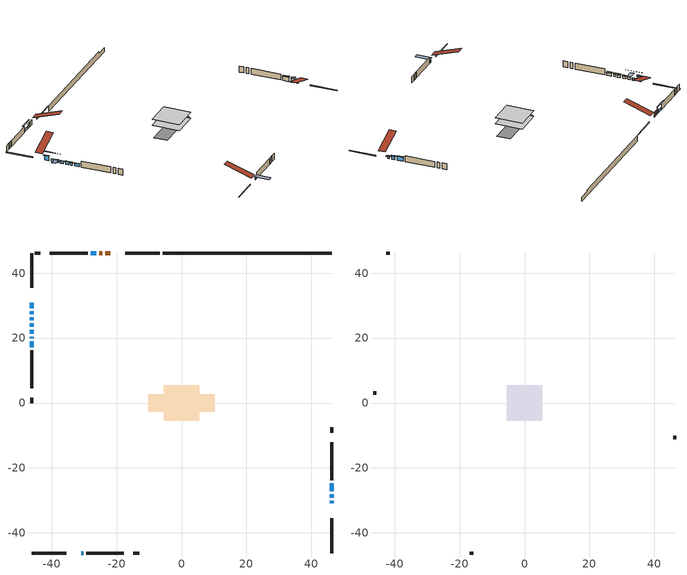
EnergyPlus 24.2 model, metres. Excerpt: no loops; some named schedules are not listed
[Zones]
conditioned space
 floor outside (Floor1 construction): -0.87,-0.87 -0.87,0.87 0.87,0.87 0.87,-0.87 z0.62
 floor adiabatic (AdiabaticFloorConstruction): -5.44,-5.44 -5.44,5.44 5.44,5.44 5.44,-5.44 z0.62
 floor foundation (Slab1 construction): -10.28,-2.71 -10.28,2.71 10.28,2.71 10.28,-2.71 z-1.67
 wall outside (RimJoist1 construction): -6.69,46.21 -17.34,46.21 / -46.21,-46.21 -35.56,-46.21 / -46.21,46.21 -46.21,35.56 / 46.21,-46.21 46.21,-35.56 z0.62:0.92
 wall outside (AdiabaticWallConstruction 1): -21.99,46.21 -23.44,46.21 / -24.36,46.21 -25.28,46.21 z0.62:2.65
 wall outside (AdiabaticWallConstruction): 46.21,-30.91 46.21,-30.17 / -46.21,28.28 -46.21,27.36 / -46.21,26.43 -46.21,25.52 / -30.91,-46.21 -30.35,-46.21 / -46.21,24.59 -46.21,23.42 z0.62:1.54; -46.21,30.91 -46.21,29.2 z0.62:2.53; 46.21,-29.24 46.21,-28.07 z0.62:2.14; 46.21,-27.14 46.21,-24.73 z0.62:2.32; -26.2,46.21 -27.98,46.21 / -46.21,22.49 -46.21,21.35 / -46.21,20.42 -46.21,19.88 / -46.21,18.96 -46.21,17.18 z0.62:1.71
 wall outside (Wall1 construction): -28.91,46.21 -40.59,46.21 / -29.42,-46.21 -17.74,-46.21 / -46.21,16.25 -46.21,4.57 / 46.21,-23.8 46.21,-12.12 z0.62:3.06
 wall outside (Wall3 construction): -43.52,46.21 -45.28,46.21 / -14.8,-46.21 -13.05,-46.21 / -46.21,1.64 -46.21,-0.12 / 46.21,-9.19 46.21,-7.43 z0.62:3.06
 wall foundation (FoundationWall1 construction): -5.76,46.21,-1.67 -5.76,46.21,0.62 41.01,46.21,0.62 41.01,46.21,-0.06 46.21,46.21,-0.06 46.21,46.21,-1.67
 window (WindowConstruction 8): 46.21,-30.9 46.21,-30.17 z0.62:1.53
 window (WindowConstruction 7): -46.21,30.9 -46.21,29.2 z0.62:2.52
 window (WindowConstruction 10): -46.21,28.27 -46.21,27.36 z0.62:1.53
 window (WindowConstruction 11): -46.21,26.43 -46.21,25.52 z0.62:1.53
 window (WindowConstruction 9): -30.9,-46.21 -30.35,-46.21 z0.62:1.53
 window (WindowConstruction): 46.21,-29.24 46.21,-28.07 z0.62:2.14
 window (WindowConstruction 1): 46.21,-27.14 46.21,-24.73 z0.62:2.32
 window (WindowConstruction 2): -26.2,46.21 -27.98,46.21 z0.62:1.71
 window (WindowConstruction 3): -46.21,24.59 -46.21,23.42 z0.62:1.53
 window (WindowConstruction 4): -46.21,22.49 -46.21,21.35 z0.62:1.71
 window (WindowConstruction 5): -46.21,20.42 -46.21,19.89 z0.62:1.71
 window (WindowConstruction 6): -46.21,18.96 -46.21,17.18 z0.62:1.71
 door (Door): -21.99,46.21 -23.44,46.21 z0.62:2.65
 door (Door 1): -24.37,46.21 -25.28,46.21 z0.62:2.65
 ceiling adiabatic (AdiabaticFloorConstruction): 5.44,-5.44 5.44,5.44 -5.44,5.44 -5.44,-5.44 z0.62
attic - vented
 floor to conditioned space (Floor2 construction Reversed): -5.44,-5.44 -5.44,5.44 5.44,5.44 5.44,-5.44 z3.06
 wall outside (Wall2 construction): -41.52,46.21 -42.59,46.21 / -16.81,-46.21 -15.73,-46.21 / -46.21,3.64 -46.21,2.57 / 46.21,-11.19 46.21,-10.11 z0.62:3.06
 roof outside (Roof1 construction): -21.06,46.21,3.06 -21.06,35.61,6.59 -18.27,35.61,6.59 -18.27,46.21,3.06; -31.83,-46.21,3.06 -31.83,-35.61,6.59 -34.63,-35.61,6.59 -34.63,-46.21,3.06; -46.21,31.83,3.06 -35.61,31.83,6.59 -35.61,34.63,6.59 -46.21,34.63,3.06; 46.21,-31.83,3.06 35.61,-31.83,6.59 35.61,-34.63,6.59 46.21,-34.63,3.06
shading: 46.21,-29.87 46.21,-31.2 47.28,-31.2 47.28,-29.87 z1.83; -46.21,28.98 -46.21,31.13 -46.82,31.13 -46.82,28.98 z2.75; -46.21,24.62 -46.21,31.01 -46.51,31.01 -46.51,24.62 z4.27; -46.21,25.22 -46.21,26.73 -49.26,26.73 -49.26,25.22 z1.83; -29.74,-46.21 -31.51,-46.21 -31.51,-52 -29.74,-52 z2.14; 46.21,-27.92 46.21,-29.39 47.28,-29.39 47.28,-27.92 z2.29; 46.21,-24.58 46.21,-27.29 46.82,-27.29 46.82,-24.58 z2.47; -29.96,46.21 -24.22,46.21 -24.22,46.51 -29.96,46.51 z3.69; -46.21,23.27 -46.21,24.74 -46.82,24.74 -46.82,23.27 z1.68; -46.21,21.2 -46.21,22.64 -46.82,22.64 -46.82,21.2 z1.86; -46.21,19.74 -46.21,20.57 -46.82,20.57 -46.82,19.74 z1.86; -46.21,17.03 -46.21,19.11 -46.82,19.11 -46.82,17.03 z1.86
[Building]
Building 1: Terrain=Suburbs
[Site:Location]
Sydney AP_NS: Latitude {deg}=46.16; Longitude {deg}=-60.05; Time Zone {hr}=-4; Elevation {m}=62; Keep Site Location Information=Yes
[Site:GroundTemperature:Shallow]
2.62187, 0.93492, 0.799824, 1.60037, 4.8141, 8.01286, 10.786, 12.5427, 12.692, 11.2632, 8.56075, 5.46011
[Site:WaterMainsTemperature]
Calculation Method=Schedule; Temperature Schedule=mains temperature schedule
[Material] Roughness=Rough; Thermal Absorptance=0.9
Name | Thickness {m} | Conductivity {W/m-K} | Density {kg/m3} | Specific Heat {J/kg-K} | Solar Absorptance | Visible Absorptance
asphalt or fiberglass shingles | 0.00635 | 0.162714 | 1121.4 | 1465.45 | 0.4 | 0.4
ceiling loosefill ins | 0.169333 | 0.0480833 | 16.02 | 1046.75 | 0.7 | 0.7
ceiling stud and cavity | 0.1397 | 0.12187 | 65.682 | 1177.47 | 0.7 | 0.7
concrete 4.0 in. | 0.1016 | 1.803125 | 2242.8 | 837.4 | 0.7 | 0.7
concrete 8.0 in. | 0.2032 | 1.803125 | 2242.8 | 837.4 | 0.7 | 0.7
door material | 0.04445 | 0.053851 | 512.64 | 1214.23 | 0.7 | 0.7
exterior vertical ins | 0.0567752 | 0.029427 | 32.04 | 1214.23 | 0.7 | 0.7
floor covering | 0.0127 | 0.0433444 | 54.468 | 1339.84 | 0.6 | 0.6
floor rigid ins; rim joist rigid ins; wall rigid ins | 0.051816 | 0.029427 | 32.04 | 1214.23 | 0.7 | 0.7
floor rigid ins 1; wall rigid ins 1 | 0.512978 | 0.029427 | 32.04 | 1214.23 | 0.7 | 0.7
floor stud and cavity | 0.1397 | 0.0850169 | 92.3553 | 1139.71 | 0.7 | 0.7
floor stud and cavity 1 | 0.1397 | 1.75129 | 37.0049 | 1207.88 | 0.7 | 0.7
furniture material conditioned space 1 | 0.1524 | 0.115458 | 640.8 | 1214.23 | 0.6 | 0.6
gypsum board | 0.0127 | 0.160291 | 801 | 837.4 | 0.6 | 0.6
gypsum board 1 | 0.0127 | 0.160291 | 801 | 837.4 | 0.7 | 0.7
osb sheathing 0.5 in. | 0.0127 | 0.115458 | 512.64 | 1214.23 | 0.7 | 0.7
osb sheathing 0.75 in. | 0.01905 | 0.115458 | 512.64 | 1214.23 | 0.7 | 0.7
osb sheathing 2.0 in. | 0.0508 | 0.115458 | 512.64 | 1214.23 | 0.7 | 0.7
rim joist stud and cavity | 0.0508 | 0.0383858 | 125.044 | 1163.47 | 0.6 | 0.6
wall stud and cavity | 0.1397 | 0.186243 | 139.0536 | 1170.24 | 0.7 | 0.7
wall stud and cavity 1 | 0.0889 | 6.9971 | 50.32683 | 1063.81 | 0.6 | 0.6
wall stud and cavity 2 | 0.1397 | 0.0768484 | 139.0536 | 1170.24 | 0.7 | 0.7
wall stud and cavity 3 | 0.0889 | 0.380278 | 52.3479 | 1209.89 | 0.7 | 0.7
wall stud and cavity 4 | 0.0889 | 0.391764 | 83.0341 | 1211.67 | 0.7 | 0.7
wood siding | 0.0254 | 0.102417 | 544.68 | 1172.36 | 0.4 | 0.4
wood siding 1 | 0.00254 | 0.102417 | 544.68 | 1172.36 | 0.4 | 0.4
wood siding 2; wood siding 3; wood siding 4 | 0.0254 | 0.102417 | 544.68 | 1172.36 | 0.7 | 0.7
[WindowMaterial:SimpleGlazingSystem]
Name | U-Factor {W/m2-K} | Solar Heat Gain Coefficient
WindowMaterial | 2.78676 | 0.58
WindowMaterial 1 | 2.79528 | 0.64
WindowMaterial 2 | 2.787898 | 0.59
WindowMaterial 3 | 2.779381 | 0.54
WindowMaterial 4 | 2.78165 | 0.55
WindowMaterial 5 | 2.76291 | 0.46
WindowMaterial 6 | 2.91338 | 0.6
WindowMaterial 7 | 2.963916 | 0.62
WindowMaterial 8 | 2.986628 | 0.6
WindowMaterial 9 | 2.77711 | 0.55
[Construction]
AdiabaticFloorConstruction: floor stud and cavity 1, floor rigid ins 1, osb sheathing 0.75 in., floor covering
AdiabaticWallConstruction: wood siding 3, wall rigid ins 1, wall stud and cavity 3, gypsum board
AdiabaticWallConstruction 1: wood siding 4, wall rigid ins 1, wall stud and cavity 3, gypsum board
Door; Door 1: door material
Floor1 construction: floor stud and cavity, floor rigid ins, osb sheathing 0.75 in., floor covering
Floor2 construction Reversed: gypsum board, ceiling stud and cavity, ceiling loosefill ins
FoundationWall1 construction: concrete 8.0 in., gypsum board 1
furniture construction conditioned space 1: furniture material conditioned space 1
PartitionWallConstruction: gypsum board, wall stud and cavity 4, gypsum board
RimJoist1 construction: wood siding 2, rim joist rigid ins, osb sheathing 2.0 in., rim joist stud and cavity
Roof1 construction: asphalt or fiberglass shingles
Slab1 construction: concrete 4.0 in.
Wall1 construction: wood siding, wall rigid ins, osb sheathing 0.5 in., wall stud and cavity, gypsum board
Wall2 construction: wood siding 1, wall stud and cavity 1
Wall3 construction: wood siding, osb sheathing 0.5 in., wall stud and cavity 2, gypsum board
WindowConstruction: WindowMaterial
WindowConstruction 1: WindowMaterial 1
WindowConstruction 10; WindowConstruction 11: WindowMaterial 9
WindowConstruction 2; WindowConstruction 6: WindowMaterial 2
WindowConstruction 3: WindowMaterial 3
WindowConstruction 4: WindowMaterial 4
WindowConstruction 5: WindowMaterial 5
WindowConstruction 7: WindowMaterial 6
WindowConstruction 8: WindowMaterial 7
WindowConstruction 9: WindowMaterial 8
[Zone] Multiplier=1; Part of Total Floor Area=Yes
Name | Volume {m3}
attic - vented | 67.9871
conditioned space | 572
[Space]
Name | Zone | Volume {m3}
attic - vented 1 | attic - vented | 67.9871
conditioned space 1 | conditioned space | 572
[ZoneInfiltration:EffectiveLeakageArea]
infil attic - vented 1: Zone or Space=attic - vented 1; Schedule=Always On Discrete; Effective Air Leakage Area {cm2}=4182.35; Stack Coefficient=0.000415328; Wind Coefficient=1.37694e-05
[ZoneMixing]
whole house fan mix: Zone or Space=attic - vented; Schedule=Always On Continuous; Design Flow Rate Calculation Method=Flow/Zone; Design Flow Rate {m3/s}=0; Source Zone or Space=conditioned space
[SurfaceProperty:ExposedFoundationPerimeter]
Slab1: Exposed Perimeter Calculation Method=TotalExposedPerimeter; Total Exposed Perimeter {m}=51.968
[InternalMass] Zone or ZoneList=conditioned space; Space or SpaceList=conditioned space 1
Name | Construction | Surface Area {m2}
furniture mass conditioned space 1 | furniture construction conditioned space 1 | 93.2
partition wall mass | PartitionWallConstruction | 233
[Lights]
interior lighting: Zone or ZoneList or Space or SpaceList=conditioned space 1; Schedule=interior lighting schedule; Design Level Calculation Method=LightingLevel; Lighting Level {W}=343.2; Return Air Fraction=0; Fraction Radiant=0.6; Fraction Visible=0.2; Fraction Replaceable=1
[People]
occupants: Zone or ZoneList or Space or SpaceList=conditioned space 1; Number of People Schedule=occupants schedule; Number of People Calculation Method=People; Number of People=3; Fraction Radiant=0.314171; Sensible Heat Fraction=0.56303; Activity Level Schedule=occupants activity schedule; Carbon Dioxide Generation Rate {m3/s-W}=0; Enable ASHRAE 55 Comfort Warnings=No; Mean Radiant Temperature Calculation Type=EnclosureAveraged
[ElectricEquipment] Zone or ZoneList or Space or SpaceList=conditioned space 1; Design Level Calculation Method=EquipmentLevel
Name | Schedule | Design Level {W} | Fraction Latent | Fraction Radiant | Fraction Lost
clothes dryer | clothes dryer schedule | 140.772 | 0.015 | 0.081 | 0.85
clothes washer | clothes washer schedule | 32.1985 | 0.03 | 0.162 | 0.7
cooking range | cooking range schedule | 215.147 | 0.08 | 0.432 | 0.2
dishwasher | dishwasher schedule | 66.8632 | 0.3 | 0.18 | 0.4
fridge | fridge schedule | 72.9452 | 0 | 0.6 | 0
mech vent bath fan 0 | mech vent bath fan 0 schedule | 50.2 | 0 | 0 | 1
mech vent bath fan 1 | mech vent bath fan 1 schedule | 50.2 | 0 | 0 | 1
mech vent bath fan 2 | mech vent bath fan 2 schedule | 50.2 | 0 | 0 | 1
mech vent house fan | mech vent house fan schedule | 0.95 | 0 | 0 | 1
mech vent house fan cfis | mech vent house fan cfis schedule | 0 | 0 | 0 | 0
mech vent range fan 0 | mech vent range fan 0 schedule | 57 | 0 | 0 | 1
misc plug loads | misc plug loads schedule | 494.7 | 0.045 | 0.513 | 0.1
whole house fan | Always On Discrete | 0 | 0 | 0 | 1
[OtherEquipment] Zone or ZoneList or Space or SpaceList=conditioned space 1; Design Level Calculation Method=EquipmentLevel
Name | Fuel Type | Schedule | Design Level {W} | Fraction Latent | Fraction Radiant | Fraction Lost
clothes dryer 1 | Electricity | clothes dryer schedule | 0 | 0.015 | 0.081 | 0.85
cooking range 1 | Electricity | cooking range schedule | 0 | 0.08 | 0.432 | 0.2
general water use latent | None | general water use schedule | 62.594 | 1 | 0 | 0
general water use sensible | None | general water use schedule | -61.6891 | 0 | 0.6 | 0
mech vent house fan latent load | None | Always On Discrete | 0 | 1 | 0 | 0
mech vent house fan sensible load | None | Always On Discrete | 0 | 0 | 0 | 0
water heater energy adjustment1 | Electricity | Always On Discrete | 0.01 | 0 | 0 | 1
[ZoneInfiltration:DesignFlowRate] Zone or ZoneList or Space or SpaceList=conditioned space 1; Schedule=Always On Discrete; Design Flow Rate Calculation Method=Flow/Zone; Design Flow Rate {m3/s}=0
infil flow; natural vent flow; whole house fan flow
[Foundation:Kiva]
Foundation Kiva 1: Initial Indoor Air Temperature {C}=18; Wall Height Above Grade {m}=0.619994; Wall Depth Below Slab {m}=0.2032; Custom Block Material Name 1=exterior vertical ins; Custom Block Depth 1 {m}=2.28999; Custom Block X Position 1 {m}=0.2159; Custom Block Z Position 1 {m}=0
[Foundation:Kiva:Settings]
Soil Conductivity {W/m-K}=0.849921; Soil Density {kg/m3}=1842.3; Soil Specific Heat {J/kg-K}=418.7; Ground Solar Absorptivity=0.9; Ground Thermal Absorptivity=0.9; Ground Surface Roughness {m}=0.03; Far-Field Width {m}=40; Deep-Ground Boundary Condition=ZeroFlux; Deep-Ground Depth {m}=40; Minimum Cell Dimension {m}=0.2; Maximum Cell Growth Coefficient=3; Simulation Timestep=Timestep
[Exterior:Lights]
exterior lighting: Schedule=exterior lighting schedule; Design Level {W}=75.6
[Schedule:Constant]
Name | Hourly Value
Always On Continuous; mech vent house fan schedule; mech vent house fan cfis schedule; Always On Discrete | 1
occupants activity schedule | 117.228
fridge schedule | 0
[Schedule:Week:Daily]
interior lighting schedule Week Rule - Jan1-Jan27: interior lighting schedule day, interior lighting schedule day, interior lighting schedule day, interior lighting schedule day, interior lighting schedule day, interior lighting schedule day, interior lighting schedule day, interior lighting schedule default day, interior lighting schedule default day, interior lighting schedule default day, interior lighting schedule default day, interior lighting schedule default day
interior lighting schedule Week Rule - Jan28-Feb3: interior lighting schedule day, interior lighting schedule day, interior lighting schedule day, interior lighting schedule day, interior lighting schedule day 1, interior lighting schedule day 1, interior lighting schedule day 1, interior lighting schedule default day, interior lighting schedule default day, interior lighting schedule default day, interior lighting schedule default day, interior lighting schedule default day
interior lighting schedule Week Rule - Feb4-Feb24: interior lighting schedule day 1, interior lighting schedule day 1, interior lighting schedule day 1, interior lighting schedule day 1, interior lighting schedule day 1, interior lighting schedule day 1, interior lighting schedule day 1, interior lighting schedule default day, interior lighting schedule default day, interior lighting schedule default day, interior lighting schedule default day, interior lighting schedule default day
interior lighting schedule Week Rule - Feb25-Mar3: interior lighting schedule day 1, interior lighting schedule day 1, interior lighting schedule day 1, interior lighting schedule day 1, interior lighting schedule day 2, interior lighting schedule day 2, interior lighting schedule day 2, interior lighting schedule default day, interior lighting schedule default day, interior lighting schedule default day, interior lighting schedule default day, interior lighting schedule default day
interior lighting schedule Week Rule - Mar4-Mar31: interior lighting schedule day 2, interior lighting schedule day 2, interior lighting schedule day 2, interior lighting schedule day 2, interior lighting schedule day 2, interior lighting schedule day 2, interior lighting schedule day 2, interior lighting schedule default day, interior lighting schedule default day, interior lighting schedule default day, interior lighting schedule default day, interior lighting schedule default day
interior lighting schedule Week Rule - Apr1-Apr28: interior lighting schedule day 3, interior lighting schedule day 3, interior lighting schedule day 3, interior lighting schedule day 3, interior lighting schedule day 3, interior lighting schedule day 3, interior lighting schedule day 3, interior lighting schedule default day, interior lighting schedule default day, interior lighting schedule default day, interior lighting schedule default day, interior lighting schedule default day
interior lighting schedule Week Rule - Apr29-May5: interior lighting schedule day 3, interior lighting schedule day 3, interior lighting schedule day 4, interior lighting schedule day 4, interior lighting schedule day 4, interior lighting schedule day 4, interior lighting schedule day 4, interior lighting schedule default day, interior lighting schedule default day, interior lighting schedule default day, interior lighting schedule default day, interior lighting schedule default day
interior lighting schedule Week Rule - May6-May26: interior lighting schedule day 4, interior lighting schedule day 4, interior lighting schedule day 4, interior lighting schedule day 4, interior lighting schedule day 4, interior lighting schedule day 4, interior lighting schedule day 4, interior lighting schedule default day, interior lighting schedule default day, interior lighting schedule default day, interior lighting schedule default day, interior lighting schedule default day
interior lighting schedule Week Rule - May27-Jun2: interior lighting schedule day 4, interior lighting schedule day 4, interior lighting schedule day 4, interior lighting schedule day 4, interior lighting schedule day 4, interior lighting schedule day 5, interior lighting schedule day 5, interior lighting schedule default day, interior lighting schedule default day, interior lighting schedule default day, interior lighting schedule default day, interior lighting schedule default day
interior lighting schedule Week Rule - Jun3-Jun30: interior lighting schedule day 5, interior lighting schedule day 5, interior lighting schedule day 5, interior lighting schedule day 5, interior lighting schedule day 5, interior lighting schedule day 5, interior lighting schedule day 5, interior lighting schedule default day, interior lighting schedule default day, interior lighting schedule default day, interior lighting schedule default day, interior lighting schedule default day
interior lighting schedule Week Rule - Jul1-Jul28: interior lighting schedule day 6, interior lighting schedule day 6, interior lighting schedule day 6, interior lighting schedule day 6, interior lighting schedule day 6, interior lighting schedule day 6, interior lighting schedule day 6, interior lighting schedule default day, interior lighting schedule default day, interior lighting schedule default day, interior lighting schedule default day, interior lighting schedule default day
interior lighting schedule Week Rule - Jul29-Aug4: interior lighting schedule day 6, interior lighting schedule day 6, interior lighting schedule day 6, interior lighting schedule day 7, interior lighting schedule day 7, interior lighting schedule day 7, interior lighting schedule day 7, interior lighting schedule default day, interior lighting schedule default day, interior lighting schedule default day, interior lighting schedule default day, interior lighting schedule default day
interior lighting schedule Week Rule - Aug5-Aug25: interior lighting schedule day 7, interior lighting schedule day 7, interior lighting schedule day 7, interior lighting schedule day 7, interior lighting schedule day 7, interior lighting schedule day 7, interior lighting schedule day 7, interior lighting schedule default day, interior lighting schedule default day, interior lighting schedule default day, interior lighting schedule default day, interior lighting schedule default day
interior lighting schedule Week Rule - Aug26-Sep1: interior lighting schedule day 7, interior lighting schedule day 7, interior lighting schedule day 7, interior lighting schedule day 7, interior lighting schedule day 7, interior lighting schedule day 7, interior lighting schedule day 8, interior lighting schedule default day, interior lighting schedule default day, interior lighting schedule default day, interior lighting schedule default day, interior lighting schedule default day
interior lighting schedule Week Rule - Sep2-Sep29: interior lighting schedule day 8, interior lighting schedule day 8, interior lighting schedule day 8, interior lighting schedule day 8, interior lighting schedule day 8, interior lighting schedule day 8, interior lighting schedule day 8, interior lighting schedule default day, interior lighting schedule default day, interior lighting schedule default day, interior lighting schedule default day, interior lighting schedule default day
interior lighting schedule Week Rule - Sep30-Oct6: interior lighting schedule day 8, interior lighting schedule day 9, interior lighting schedule day 9, interior lighting schedule day 9, interior lighting schedule day 9, interior lighting schedule day 9, interior lighting schedule day 9, interior lighting schedule default day, interior lighting schedule default day, interior lighting schedule default day, interior lighting schedule default day, interior lighting schedule default day
interior lighting schedule Week Rule - Oct7-Oct27: interior lighting schedule day 9, interior lighting schedule day 9, interior lighting schedule day 9, interior lighting schedule day 9, interior lighting schedule day 9, interior lighting schedule day 9, interior lighting schedule day 9, interior lighting schedule default day, interior lighting schedule default day, interior lighting schedule default day, interior lighting schedule default day, interior lighting schedule default day
interior lighting schedule Week Rule - Oct28-Nov3: interior lighting schedule day 9, interior lighting schedule day 9, interior lighting schedule day 9, interior lighting schedule day 9, interior lighting schedule day 10, interior lighting schedule day 10, interior lighting schedule day 10, interior lighting schedule default day, interior lighting schedule default day, interior lighting schedule default day, interior lighting schedule default day, interior lighting schedule default day
interior lighting schedule Week Rule - Nov4-Nov24: interior lighting schedule day 10, interior lighting schedule day 10, interior lighting schedule day 10, interior lighting schedule day 10, interior lighting schedule day 10, interior lighting schedule day 10, interior lighting schedule day 10, interior lighting schedule default day, interior lighting schedule default day, interior lighting schedule default day, interior lighting schedule default day, interior lighting schedule default day
interior lighting schedule Week Rule - Nov25-Dec1: interior lighting schedule day 10, interior lighting schedule day 10, interior lighting schedule day 10, interior lighting schedule day 10, interior lighting schedule day 10, interior lighting schedule day 10, interior lighting schedule day 11, interior lighting schedule default day, interior lighting schedule default day, interior lighting schedule default day, interior lighting schedule default day, interior lighting schedule default day
interior lighting schedule Week Rule - Dec2-Dec31: interior lighting schedule day 11, interior lighting schedule day 11, interior lighting schedule day 11, interior lighting schedule day 11, interior lighting schedule day 11, interior lighting schedule day 11, interior lighting schedule day 11, interior lighting schedule default day, interior lighting schedule default day, interior lighting schedule default day, interior lighting schedule default day, interior lighting schedule default day
occupants schedule Week Rule - Jan1-Dec31: occupants schedule day, occupants schedule day, occupants schedule day, occupants schedule day, occupants schedule day, occupants schedule day, occupants schedule day, occupants schedule default day, occupants schedule default day, occupants schedule default day, occupants schedule default day, occupants schedule default day
clothes dryer schedule Week Rule - Jan1-Dec31: clothes dryer schedule day, clothes dryer schedule day, clothes dryer schedule day, clothes dryer schedule day, clothes dryer schedule day, clothes dryer schedule day, clothes dryer schedule day, clothes dryer schedule default day, clothes dryer schedule default day, clothes dryer schedule default day, clothes dryer schedule default day, clothes dryer schedule default day
clothes washer schedule Week Rule - Jan1-Dec31: clothes washer schedule day, clothes washer schedule day, clothes washer schedule day, clothes washer schedule day, clothes washer schedule day, clothes washer schedule day, clothes washer schedule day, clothes washer schedule default day, clothes washer schedule default day, clothes washer schedule default day, clothes washer schedule default day, clothes washer schedule default day
cooking range schedule Week Rule - Jan1-Dec31: cooking range schedule day, cooking range schedule day, cooking range schedule day, cooking range schedule day, cooking range schedule day, cooking range schedule day, cooking range schedule day, cooking range schedule default day, cooking range schedule default day, cooking range schedule default day, cooking range schedule default day, cooking range schedule default day
dishwasher schedule Week Rule - Jan1-Dec31: dishwasher schedule day, dishwasher schedule day, dishwasher schedule day, dishwasher schedule day, dishwasher schedule day, dishwasher schedule day, dishwasher schedule day, dishwasher schedule default day, dishwasher schedule default day, dishwasher schedule default day, dishwasher schedule default day, dishwasher schedule default day
mech vent bath fan 0 schedule Week Rule - Jan1-Dec31: mech vent bath fan 0 schedule day, mech vent bath fan 0 schedule day, mech vent bath fan 0 schedule day, mech vent bath fan 0 schedule day, mech vent bath fan 0 schedule day, mech vent bath fan 0 schedule day, mech vent bath fan 0 schedule day, mech vent bath fan 0 schedule default day, mech vent bath fan 0 schedule default day, mech vent bath fan 0 schedule default day, mech vent bath fan 0 schedule default day, mech vent bath fan 0 schedule default day
mech vent bath fan 1 schedule Week Rule - Jan1-Dec31: mech vent bath fan 1 schedule day, mech vent bath fan 1 schedule day, mech vent bath fan 1 schedule day, mech vent bath fan 1 schedule day, mech vent bath fan 1 schedule day, mech vent bath fan 1 schedule day, mech vent bath fan 1 schedule day, mech vent bath fan 1 schedule default day, mech vent bath fan 1 schedule default day, mech vent bath fan 1 schedule default day, mech vent bath fan 1 schedule default day, mech vent bath fan 1 schedule default day
mech vent bath fan 2 schedule Week Rule - Jan1-Dec31: mech vent bath fan 2 schedule day, mech vent bath fan 2 schedule day, mech vent bath fan 2 schedule day, mech vent bath fan 2 schedule day, mech vent bath fan 2 schedule day, mech vent bath fan 2 schedule day, mech vent bath fan 2 schedule day, mech vent bath fan 2 schedule default day, mech vent bath fan 2 schedule default day, mech vent bath fan 2 schedule default day, mech vent bath fan 2 schedule default day, mech vent bath fan 2 schedule default day
mech vent range fan 0 schedule Week Rule - Jan1-Dec31: mech vent range fan 0 schedule day, mech vent range fan 0 schedule day, mech vent range fan 0 schedule day, mech vent range fan 0 schedule day, mech vent range fan 0 schedule day, mech vent range fan 0 schedule day, mech vent range fan 0 schedule day, mech vent range fan 0 schedule default day, mech vent range fan 0 schedule default day, mech vent range fan 0 schedule default day, mech vent range fan 0 schedule default day, mech vent range fan 0 schedule default day
misc plug loads schedule Week Rule - Jan1-Dec31: misc plug loads schedule day, misc plug loads schedule day, misc plug loads schedule day, misc plug loads schedule day, misc plug loads schedule day, misc plug loads schedule day, misc plug loads schedule day, misc plug loads schedule default day, misc plug loads schedule default day, misc plug loads schedule default day, misc plug loads schedule default day, misc plug loads schedule default day
general water use schedule Week Rule - Jan1-Dec31: general water use schedule day, general water use schedule day, general water use schedule day, general water use schedule day, general water use schedule day, general water use schedule day, general water use schedule day, general water use schedule default day, general water use schedule default day, general water use schedule default day, general water use schedule default day, general water use schedule default day
exterior lighting schedule Week Rule - Jan1-Jan27: exterior lighting schedule day, exterior lighting schedule day, exterior lighting schedule day, exterior lighting schedule day, exterior lighting schedule day, exterior lighting schedule day, exterior lighting schedule day, exterior lighting schedule default day, exterior lighting schedule default day, exterior lighting schedule default day, exterior lighting schedule default day, exterior lighting schedule default day
exterior lighting schedule Week Rule - Jan28-Feb3: exterior lighting schedule day, exterior lighting schedule day, exterior lighting schedule day, exterior lighting schedule day, exterior lighting schedule day 1, exterior lighting schedule day 1, exterior lighting schedule day 1, exterior lighting schedule default day, exterior lighting schedule default day, exterior lighting schedule default day, exterior lighting schedule default day, exterior lighting schedule default day
exterior lighting schedule Week Rule - Feb4-Feb24: exterior lighting schedule day 1, exterior lighting schedule day 1, exterior lighting schedule day 1, exterior lighting schedule day 1, exterior lighting schedule day 1, exterior lighting schedule day 1, exterior lighting schedule day 1, exterior lighting schedule default day, exterior lighting schedule default day, exterior lighting schedule default day, exterior lighting schedule default day, exterior lighting schedule default day
exterior lighting schedule Week Rule - Feb25-Mar3: exterior lighting schedule day 1, exterior lighting schedule day 1, exterior lighting schedule day 1, exterior lighting schedule day 1, exterior lighting schedule day 2, exterior lighting schedule day 2, exterior lighting schedule day 2, exterior lighting schedule default day, exterior lighting schedule default day, exterior lighting schedule default day, exterior lighting schedule default day, exterior lighting schedule default day
exterior lighting schedule Week Rule - Mar4-Mar31: exterior lighting schedule day 2, exterior lighting schedule day 2, exterior lighting schedule day 2, exterior lighting schedule day 2, exterior lighting schedule day 2, exterior lighting schedule day 2, exterior lighting schedule day 2, exterior lighting schedule default day, exterior lighting schedule default day, exterior lighting schedule default day, exterior lighting schedule default day, exterior lighting schedule default day
exterior lighting schedule Week Rule - Apr1-Apr28: exterior lighting schedule day 3, exterior lighting schedule day 3, exterior lighting schedule day 3, exterior lighting schedule day 3, exterior lighting schedule day 3, exterior lighting schedule day 3, exterior lighting schedule day 3, exterior lighting schedule default day, exterior lighting schedule default day, exterior lighting schedule default day, exterior lighting schedule default day, exterior lighting schedule default day
exterior lighting schedule Week Rule - Apr29-May5: exterior lighting schedule day 3, exterior lighting schedule day 3, exterior lighting schedule day 4, exterior lighting schedule day 4, exterior lighting schedule day 4, exterior lighting schedule day 4, exterior lighting schedule day 4, exterior lighting schedule default day, exterior lighting schedule default day, exterior lighting schedule default day, exterior lighting schedule default day, exterior lighting schedule default day
exterior lighting schedule Week Rule - May6-May26: exterior lighting schedule day 4, exterior lighting schedule day 4, exterior lighting schedule day 4, exterior lighting schedule day 4, exterior lighting schedule day 4, exterior lighting schedule day 4, exterior lighting schedule day 4, exterior lighting schedule default day, exterior lighting schedule default day, exterior lighting schedule default day, exterior lighting schedule default day, exterior lighting schedule default day
exterior lighting schedule Week Rule - May27-Jun2: exterior lighting schedule day 4, exterior lighting schedule day 4, exterior lighting schedule day 4, exterior lighting schedule day 4, exterior lighting schedule day 4, exterior lighting schedule day 5, exterior lighting schedule day 5, exterior lighting schedule default day, exterior lighting schedule default day, exterior lighting schedule default day, exterior lighting schedule default day, exterior lighting schedule default day
exterior lighting schedule Week Rule - Jun3-Jun30: exterior lighting schedule day 5, exterior lighting schedule day 5, exterior lighting schedule day 5, exterior lighting schedule day 5, exterior lighting schedule day 5, exterior lighting schedule day 5, exterior lighting schedule day 5, exterior lighting schedule default day, exterior lighting schedule default day, exterior lighting schedule default day, exterior lighting schedule default day, exterior lighting schedule default day
exterior lighting schedule Week Rule - Jul1-Jul28: exterior lighting schedule day 6, exterior lighting schedule day 6, exterior lighting schedule day 6, exterior lighting schedule day 6, exterior lighting schedule day 6, exterior lighting schedule day 6, exterior lighting schedule day 6, exterior lighting schedule default day, exterior lighting schedule default day, exterior lighting schedule default day, exterior lighting schedule default day, exterior lighting schedule default day
exterior lighting schedule Week Rule - Jul29-Aug4: exterior lighting schedule day 6, exterior lighting schedule day 6, exterior lighting schedule day 6, exterior lighting schedule day 7, exterior lighting schedule day 7, exterior lighting schedule day 7, exterior lighting schedule day 7, exterior lighting schedule default day, exterior lighting schedule default day, exterior lighting schedule default day, exterior lighting schedule default day, exterior lighting schedule default day
exterior lighting schedule Week Rule - Aug5-Aug25: exterior lighting schedule day 7, exterior lighting schedule day 7, exterior lighting schedule day 7, exterior lighting schedule day 7, exterior lighting schedule day 7, exterior lighting schedule day 7, exterior lighting schedule day 7, exterior lighting schedule default day, exterior lighting schedule default day, exterior lighting schedule default day, exterior lighting schedule default day, exterior lighting schedule default day
exterior lighting schedule Week Rule - Aug26-Sep1: exterior lighting schedule day 7, exterior lighting schedule day 7, exterior lighting schedule day 7, exterior lighting schedule day 7, exterior lighting schedule day 7, exterior lighting schedule day 7, exterior lighting schedule day 8, exterior lighting schedule default day, exterior lighting schedule default day, exterior lighting schedule default day, exterior lighting schedule default day, exterior lighting schedule default day
[Schedule:Year]
interior lighting schedule: interior lighting schedule Week Rule - Jan1-Jan27, 1, 1, 1, 27, interior lighting schedule Week Rule - Jan28-Feb3, 1, 28, 2, 3, interior lighting schedule Week Rule - Feb4-Feb24, 2, 4, 2, 24, interior lighting schedule Week Rule - Feb25-Mar3, 2, 25, 3, 3, interior lighting schedule Week Rule - Mar4-Mar31, 3, 4, 3, 31, interior lighting schedule Week Rule - Apr1-Apr28, 4, 1, 4, 28, interior lighting schedule Week Rule - Apr29-May5, 4, 29, 5, 5, interior lighting schedule Week Rule - May6-May26, 5, 6, 5, 26, interior lighting schedule Week Rule - May27-Jun2, 5, 27, 6, 2, interior lighting schedule Week Rule - Jun3-Jun30, 6, 3, 6, 30, interior lighting schedule Week Rule - Jul1-Jul28, 7, 1, 7, 28, interior lighting schedule Week Rule - Jul29-Aug4, 7, 29, 8, 4, interior lighting schedule Week Rule - Aug5-Aug25, 8, 5, 8, 25, interior lighting schedule Week Rule - Aug26-Sep1, 8, 26, 9, 1, interior lighting schedule Week Rule - Sep2-Sep29, 9, 2, 9, 29, interior lighting schedule Week Rule - Sep30-Oct6, 9, 30, 10, 6, interior lighting schedule Week Rule - Oct7-Oct27, 10, 7, 10, 27, interior lighting schedule Week Rule - Oct28-Nov3, 10, 28, 11, 3, interior lighting schedule Week Rule - Nov4-Nov24, 11, 4, 11, 24, interior lighting schedule Week Rule - Nov25-Dec1, 11, 25, 12, 1, interior lighting schedule Week Rule - Dec2-Dec31, 12, 2, 12, 31
occupants schedule: occupants schedule Week Rule - Jan1-Dec31, 1, 1, 12, 31
clothes dryer schedule: clothes dryer schedule Week Rule - Jan1-Dec31, 1, 1, 12, 31
clothes washer schedule: clothes washer schedule Week Rule - Jan1-Dec31, 1, 1, 12, 31
cooking range schedule: cooking range schedule Week Rule - Jan1-Dec31, 1, 1, 12, 31
dishwasher schedule: dishwasher schedule Week Rule - Jan1-Dec31, 1, 1, 12, 31
mech vent bath fan 0 schedule: mech vent bath fan 0 schedule Week Rule - Jan1-Dec31, 1, 1, 12, 31
mech vent bath fan 1 schedule: mech vent bath fan 1 schedule Week Rule - Jan1-Dec31, 1, 1, 12, 31
mech vent bath fan 2 schedule: mech vent bath fan 2 schedule Week Rule - Jan1-Dec31, 1, 1, 12, 31
mech vent range fan 0 schedule: mech vent range fan 0 schedule Week Rule - Jan1-Dec31, 1, 1, 12, 31
misc plug loads schedule: misc plug loads schedule Week Rule - Jan1-Dec31, 1, 1, 12, 31
general water use schedule: general water use schedule Week Rule - Jan1-Dec31, 1, 1, 12, 31
exterior lighting schedule: exterior lighting schedule Week Rule - Jan1-Jan27, 1, 1, 1, 27, exterior lighting schedule Week Rule - Jan28-Feb3, 1, 28, 2, 3, exterior lighting schedule Week Rule - Feb4-Feb24, 2, 4, 2, 24, exterior lighting schedule Week Rule - Feb25-Mar3, 2, 25, 3, 3, exterior lighting schedule Week Rule - Mar4-Mar31, 3, 4, 3, 31, exterior lighting schedule Week Rule - Apr1-Apr28, 4, 1, 4, 28, exterior lighting schedule Week Rule - Apr29-May5, 4, 29, 5, 5, exterior lighting schedule Week Rule - May6-May26, 5, 6, 5, 26, exterior lighting schedule Week Rule - May27-Jun2, 5, 27, 6, 2, exterior lighting schedule Week Rule - Jun3-Jun30, 6, 3, 6, 30, exterior lighting schedule Week Rule - Jul1-Jul28, 7, 1, 7, 28, exterior lighting schedule Week Rule - Jul29-Aug4, 7, 29, 8, 4, exterior lighting schedule Week Rule - Aug5-Aug25, 8, 5, 8, 25, exterior lighting schedule Week Rule - Aug26-Sep1, 8, 26, 9, 1, exterior lighting schedule Week Rule - Sep2-Sep29, 9, 2, 9, 29, exterior lighting schedule Week Rule - Sep30-Oct6, 9, 30, 10, 6, exterior lighting schedule Week Rule - Oct7-Oct27, 10, 7, 10, 27, exterior lighting schedule Week Rule - Oct28-Nov3, 10, 28, 11, 3, exterior lighting schedule Week Rule - Nov4-Nov24, 11, 4, 11, 24, exterior lighting schedule Week Rule - Nov25-Dec1, 11, 25, 12, 1, exterior lighting schedule Week Rule - Dec2-Dec31, 12, 2, 12, 31
[Schedule:Compact]
mains temperature schedule: Through: 01/01, For: AllDays, Until: 24:00, 6.99889, Through: 01/02, For: AllDays, Until: 24:00, 6.94278, Through: 01/03, For: AllDays, Until: 24:00, 6.88722, Through: 01/04, For: AllDays, Until: 24:00, 6.83278, Through: 01/05, For: AllDays, Until: 24:00, 6.77944, Through: 01/06, For: AllDays, Until: 24:00, 6.72722, Through: 01/07, For: AllDays, Until: 24:00, 6.67556, Through: 01/08, For: AllDays, Until: 24:00, 6.62444, Through: 01/09, For: AllDays, Until: 24:00, 6.575, Through: 01/10, For: AllDays, Until: 24:00, 6.52611, Through: 01/11, For: AllDays, Until: 24:00, 6.47889, Through: 01/12, For: AllDays, Until: 24:00, 6.43222, Through: 01/13, For: AllDays, Until: 24:00, 6.38611, Through: 01/14, For: AllDays, Until: 24:00, 6.34167, Through: 01/15, For: AllDays, Until: 24:00, 6.29833, Through: 01/16, For: AllDays, Until: 24:00, 6.25556, Through: 01/17, For: AllDays, Until: 24:00, 6.21444, Through: 01/18, For: AllDays, Until: 24:00, 6.17389, Through: 01/19, For: AllDays, Until: 24:00, 6.135, Through: 01/20, For: AllDays, Until: 24:00, 6.09667, Through: 01/21, For: AllDays, Until: 24:00, 6.06, Through: 01/22, For: AllDays, Until: 24:00, 6.02389, Through: 01/23, For: AllDays, Until: 24:00, 5.98944, Through: 01/24, For: AllDays, Until: 24:00, 5.95611, Through: 01/25, For: AllDays, Until: 24:00, 5.92333, Through: 01/26, For: AllDays, Until: 24:00, 5.89222, Through: 01/27, For: AllDays, Until: 24:00, 5.86278, Through: 01/28, For: AllDays, Until: 24:00, 5.83389, Through: 01/29, For: AllDays, Until: 24:00, 5.80611, Through: 01/30, For: AllDays, Until: 24:00, 5.78, Through: 01/31, For: AllDays, Until: 24:00, 5.755, Through: 02/01, For: AllDays, Until: 24:00, 5.73111, Through: 02/02, For: AllDays, Until: 24:00, 5.70833, Through: 02/03, For: AllDays, Until: 24:00, 5.68722, Through: 02/04, For: AllDays, Until: 24:00, 5.66667, Through: 02/05, For: AllDays, Until: 24:00, 5.64778, Through: 02/06, For: AllDays, Until: 24:00, 5.63056, Through: 02/07, For: AllDays, Until: 24:00, 5.61389, Through: 02/08, For: AllDays, Until: 24:00, 5.59889, Through: 02/09, For: AllDays, Until: 24:00, 5.585, Through: 02/10, For: AllDays, Until: 24:00, 5.57278, Through: 02/11, For: AllDays, Until: 24:00, 5.56167, Through: 02/12, For: AllDays, Until: 24:00, 5.55167, Through: 02/13, For: AllDays, Until: 24:00, 5.54278, Through: 02/14, For: AllDays, Until: 24:00, 5.53556, Through: 02/15, For: AllDays, Until: 24:00, 5.52944, Through: 02/16, For: AllDays, Until: 24:00, 5.52444, Through: 02/17, For: AllDays, Until: 24:00, 5.52111, Through: 02/18, For: AllDays, Until: 24:00, 5.51889, Through: 02/19, For: AllDays, Until: 24:00, 5.51833, Through: 02/20, For: AllDays, Until: 24:00, 5.51889, Through: 02/21, For: AllDays, Until: 24:00, 5.52056, Through: 02/22, For: AllDays, Until: 24:00, 5.52333, Through: 02/23, For: AllDays, Until: 24:00, 5.52778, Through: 02/24, For: AllDays, Until: 24:00, 5.53333, Through: 02/25, For: AllDays, Until: 24:00, 5.54056, Through: 02/26, For: AllDays, Until: 24:00, 5.54833, Through: 02/27, For: AllDays, Until: 24:00, 5.55833, Through: 02/28, For: AllDays, Until: 24:00, 5.56889, Through: 03/01, For: AllDays, Until: 24:00, 5.58111, Through: 03/02, For: AllDays, Until: 24:00, 5.59444, Through: 03/03, For: AllDays, Until: 24:00, 5.60889, Through: 03/04, For: AllDays, Until: 24:00, 5.625, Through: 03/05, For: AllDays, Until: 24:00, 5.64222, Through: 03/06, For: AllDays, Until: 24:00, 5.66056, Through: 03/07, For: AllDays, Until: 24:00, 5.68056, Through: 03/08, For: AllDays, Until: 24:00, 5.70167, Through: 03/09, For: AllDays, Until: 24:00, 5.72389, Through: 03/10, For: AllDays, Until: 24:00, 5.74722, Through: 03/11, For: AllDays, Until: 24:00, 5.77167, Through: 03/12, For: AllDays, Until: 24:00, 5.79778, Through: 03/13, For: AllDays, Until: 24:00, 5.825, Through: 03/14, For: AllDays, Until: 24:00, 5.85333, Through: 03/15, For: AllDays, Until: 24:00, 5.88278, Through: 03/16, For: AllDays, Until: 24:00, 5.91333, Through: 03/17, For: AllDays, Until: 24:00, 5.94556, Through: 03/18, For: AllDays, Until: 24:00, 5.97889, Through: 03/19, For: AllDays, Until: 24:00, 6.01278, Through: 03/20, For: AllDays, Until: 24:00, 6.04833, Through: 03/21, For: AllDays, Until: 24:00, 6.085, Through: 03/22, For: AllDays, Until: 24:00, 6.12278, Through: 03/23, For: AllDays, Until: 24:00, 6.16167, Through: 03/24, For: AllDays, Until: 24:00, 6.20167, Through: 03/25, For: AllDays, Until: 24:00, 6.24222, Through: 03/26, For: AllDays, Until: 24:00, 6.28444, Through: 03/27, For: AllDays, Until: 24:00, 6.32778, Through: 03/28, For: AllDays, Until: 24:00, 6.37222, Through: 03/29, For: AllDays, Until: 24:00, 6.41722, Through: 03/30, For: AllDays, Until: 24:00, 6.46389, Through: 03/31, For: AllDays, Until: 24:00, 6.51111, Through: 04/01, For: AllDays, Until: 24:00, 6.55944, Through: 04/02, For: AllDays, Until: 24:00, 6.60889, Through: 04/03, For: AllDays, Until: 24:00, 6.65944, Through: 04/04, For: AllDays, Until: 24:00, 6.71056, Through: 04/05, For: AllDays, Until: 24:00, 6.76278, Through: 04/06, For: AllDays, Until: 24:00, 6.81611, Through: 04/07, For: AllDays, Until: 24:00, 6.87, Through: 04/08, For: AllDays, Until: 24:00, 6.925, Through: 04/09, For: AllDays, Until: 24:00, 6.98111, Through: 04/10, For: AllDays, Until: 24:00, 7.03778, Through: 04/11, For: AllDays, Until: 24:00, 7.09556, Through: 04/12, For: AllDays, Until: 24:00, 7.15389, Through: 04/13, For: AllDays, Until: 24:00, 7.21333, Through: 04/14, For: AllDays, Until: 24:00, 7.27333, Through: 04/15, For: AllDays, Until: 24:00, 7.33389, Through: 04/16, For: AllDays, Until: 24:00, 7.39556, Through: 04/17, For: AllDays, Until: 24:00, 7.45778, Through: 04/18, For: AllDays, Until: 24:00, 7.52111, Through: 04/19, For: AllDays, Until: 24:00, 7.585, Through: 04/20, For: AllDays, Until: 24:00, 7.64944, Through: 04/21, For: AllDays, Until: 24:00, 7.71444, Through: 04/22, For: AllDays, Until: 24:00, 7.78, Through: 04/23, For: AllDays, Until: 24:00, 7.84667, Through: 04/24, For: AllDays, Until: 24:00, 7.91389, Through: 04/25, For: AllDays, Until: 24:00, 7.98111, Through: 04/26, For: AllDays, Until: 24:00, 8.04944, Through: 04/27, For: AllDays, Until: 24:00, 8.11833, Through: 04/28, For: AllDays, Until: 24:00, 8.18778, Through: 04/29, For: AllDays, Until: 24:00, 8.25722, Through: 04/30, For: AllDays, Until: 24:00, 8.32778, Through: 05/01, For: AllDays, Until: 24:00, 8.39833, Through: 05/02, For: AllDays, Until: 24:00, 8.46944, Through: 05/03, For: AllDays, Until: 24:00, 8.54111, Through: 05/04, For: AllDays, Until: 24:00, 8.61333, Through: 05/05, For: AllDays, Until: 24:00, 8.68556, Through: 05/06, For: AllDays, Until: 24:00, 8.75833, Through: 05/07, For: AllDays, Until: 24:00, 8.83167, Through: 05/08, For: AllDays, Until: 24:00, 8.905, Through: 05/09, For: AllDays, Until: 24:00, 8.97889, Through: 05/10, For: AllDays, Until: 24:00, 9.05278, Through: 05/11, For: AllDays, Until: 24:00, 9.12722, Through: 05/12, For: AllDays, Until: 24:00, 9.20167, Through: 05/13, For: AllDays, Until: 24:00, 9.27667, Through: 05/14, For: AllDays, Until: 24:00, 9.35111, Through: 05/15, For: AllDays, Until: 24:00, 9.42611, Through: 05/16, For: AllDays, Until: 24:00, 9.50167, Through: 05/17, For: AllDays, Until: 24:00, 9.57667, Through: 05/18, For: AllDays, Until: 24:00, 9.65222, Through: 05/19, For: AllDays, Until: 24:00, 9.72778, Through: 05/20, For: AllDays, Until: 24:00, 9.80333, Through: 05/21, For: AllDays, Until: 24:00, 9.87889, Through: 05/22, For: AllDays, Until: 24:00, 9.95444, Through: 05/23, For: AllDays, Until: 24:00, 10.0306, Through: 05/24, For: AllDays, Until: 24:00, 10.1061, Through: 05/25, For: AllDays, Until: 24:00, 10.1811, Through: 05/26, For: AllDays, Until: 24:00, 10.2567, Through: 05/27, For: AllDays, Until: 24:00, 10.3322, Through: 05/28, For: AllDays, Until: 24:00, 10.4072, Through: 05/29, For: AllDays, Until: 24:00, 10.4822, Through: 05/30, For: AllDays, Until: 24:00, 10.5572, Through: 05/31, For: AllDays, Until: 24:00, 10.6322, Through: 06/01, For: AllDays, Until: 24:00, 10.7067, Through: 06/02, For: AllDays, Until: 24:00, 10.7806, Through: 06/03, For: AllDays, Until: 24:00, 10.8544, Through: 06/04, For: AllDays, Until: 24:00, 10.9283, Through: 06/05, For: AllDays, Until: 24:00, 11.0017, Through: 06/06, For: AllDays, Until: 24:00, 11.075, Through: 06/07, For: AllDays, Until: 24:00, 11.1478, Through: 06/08, For: AllDays, Until: 24:00, 11.22, Through: 06/09, For: AllDays, Until: 24:00, 11.2922, Through: 06/10, For: AllDays, Until: 24:00, 11.3633, Through: 06/11, For: AllDays, Until: 24:00, 11.4344, Through: 06/12, For: AllDays, Until: 24:00, 11.5056, Through: 06/13, For: AllDays, Until: 24:00, 11.5756, Through: 06/14, For: AllDays, Until: 24:00, 11.6456, Through: 06/15, For: AllDays, Until: 24:00, 11.7144, Through: 06/16, For: AllDays, Until: 24:00, 11.7833, Through: 06/17, For: AllDays, Until: 24:00, 11.8517, Through: 06/18, For: AllDays, Until: 24:00, 11.9189, Through: 06/19, For: AllDays, Until: 24:00, 11.9861, Through: 06/20, For: AllDays, Until: 24:00, 12.0522, Through: 06/21, For: AllDays, Until: 24:00, 12.1178, Through: 06/22, For: AllDays, Until: 24:00, 12.1833, Through: 06/23, For: AllDays, Until: 24:00, 12.2472, Through: 06/24, For: AllDays, Until: 24:00, 12.3111, Through: 06/25, For: AllDays, Until: 24:00, 12.3739, Through: 06/26, For: AllDays, Until: 24:00, 12.4367, Through: 06/27, For: AllDays, Until: 24:00, 12.4978, Through: 06/28, For: AllDays, Until: 24:00, 12.5589, Through: 06/29, For: AllDays, Until: 24:00, 12.6189, Through: 06/30, For: AllDays, Until: 24:00, 12.6778, Through: 07/01, For: AllDays, Until: 24:00, 12.7361, Through: 07/02, For: AllDays, Until: 24:00, 12.7939, Through: 07/03, For: AllDays, Until: 24:00, 12.8506, Through: 07/04, For: AllDays, Until: 24:00, 12.9061, Through: 07/05, For: AllDays, Until: 24:00, 12.9611, Through: 07/06, For: AllDays, Until: 24:00, 13.015, Through: 07/07, For: AllDays, Until: 24:00, 13.0678, Through: 07/08, For: AllDays, Until: 24:00, 13.12, Through: 07/09, For: AllDays, Until: 24:00, 13.1711, Through: 07/10, For: AllDays, Until: 24:00, 13.2217, Through: 07/11, For: AllDays, Until: 24:00, 13.2711, Through: 07/12, For: AllDays, Until: 24:00, 13.3189, Through: 07/13, For: AllDays, Until: 24:00, 13.3661, Through: 07/14, For: AllDays, Until: 24:00, 13.4128, Through: 07/15, For: AllDays, Until: 24:00, 13.4578, Through: 07/16, For: AllDays, Until: 24:00, 13.5017, Through: 07/17, For: AllDays, Until: 24:00, 13.545, Through: 07/18, For: AllDays, Until: 24:00, 13.5867, Through: 07/19, For: AllDays, Until: 24:00, 13.6278, Through: 07/20, For: AllDays, Until: 24:00, 13.6678, Through: 07/21, For: AllDays, Until: 24:00, 13.7061, Through: 07/22, For: AllDays, Until: 24:00, 13.7439, Through: 07/23, For: AllDays, Until: 24:00, 13.7806, Through: 07/24, For: AllDays, Until: 24:00, 13.8156, Through: 07/25, For: AllDays, Until: 24:00, 13.85, Through: 07/26, For: AllDays, Until: 24:00, 13.8828, Through: 07/27, For: AllDays, Until: 24:00, 13.9144, Through: 07/28, For: AllDays, Until: 24:00, 13.945, Through: 07/29, For: AllDays, Until: 24:00, 13.9744, Through: 07/30, For: AllDays, Until: 24:00, 14.0028, Through: 07/31, For: AllDays, Until: 24:00, 14.0294, Through: 08/01, For: AllDays, Until: 24:00, 14.0556, Through: 08/02, For: AllDays, Until: 24:00, 14.08, Through: 08/03, For: AllDays, Until: 24:00, 14.1033, Through: 08/04, For: AllDays, Until: 24:00, 14.1256, Through: 08/05, For: AllDays, Until: 24:00, 14.1461, Through: 08/06, For: AllDays, Until: 24:00, 14.1656, Through: 08/07, For: AllDays, Until: 24:00, 14.1839, Through: 08/08, For: AllDays, Until: 24:00, 14.2011, Through: 08/09, For: AllDays, Until: 24:00, 14.2172, Through: 08/10, For: AllDays, Until: 24:00, 14.2317, Through: 08/11, For: AllDays, Until: 24:00, 14.2444, Through: 08/12, For: AllDays, Until: 24:00, 14.2567, Through: 08/13, For: AllDays, Until: 24:00, 14.2672, Through: 08/14, For: AllDays, Until: 24:00, 14.2767, Through: 08/15, For: AllDays, Until: 24:00, 14.2844, Through: 08/16, For: AllDays, Until: 24:00, 14.2917, Through: 08/17, For: AllDays, Until: 24:00, 14.2972, Through: 08/18, For: AllDays, Until: 24:00, 14.3011, Through: 08/19, For: AllDays, Until: 24:00, 14.3039, Through: 08/20, For: AllDays, Until: 24:00, 14.3056, Through: 08/21, For: AllDays, Until: 24:00, 14.3061, Through: 08/22, For: AllDays, Until: 24:00, 14.305, Through: 08/23, For: AllDays, Until: 24:00, 14.3028, Through: 08/24, For: AllDays, Until: 24:00, 14.2989, Through: 08/25, For: AllDays, Until: 24:00, 14.2939, Through: 08/26, For: AllDays, Until: 24:00, 14.2878, Through: 08/27, For: AllDays, Until: 24:00, 14.28, Through: 08/28, For: AllDays, Until: 24:00, 14.2717, Through: 08/29, For: AllDays, Until: 24:00, 14.2611, Through: 08/30, For: AllDays, Until: 24:00, 14.25, Through: 08/31, For: AllDays, Until: 24:00, 14.2372, Through: 09/01, For: AllDays, Until: 24:00, 14.2233, Through: 09/02, For: AllDays, Until: 24:00, 14.2083, Through: 09/03, For: AllDays, Until: 24:00, 14.1917, Through: 09/04, For: AllDays, Until: 24:00, 14.1739, Through: 09/05, For: AllDays, Until: 24:00, 14.155, Through: 09/06, For: AllDays, Until: 24:00, 14.1344, Through: 09/07, For: AllDays, Until: 24:00, 14.1128, Through: 09/08, For: AllDays, Until: 24:00, 14.09, Through: 09/09, For: AllDays, Until: 24:00, 14.0661, Through: 09/10, For: AllDays, Until: 24:00, 14.0411, Through: 09/11, For: AllDays, Until: 24:00, 14.0144, Through: 09/12, For: AllDays, Until: 24:00, 13.9867, Through: 09/13, For: AllDays, Until: 24:00, 13.9578, Through: 09/14, For: AllDays, Until: 24:00, 13.9278, Through: 09/15, For: AllDays, Until: 24:00, 13.8967, Through: 09/16, For: AllDays, Until: 24:00, 13.8639, Through: 09/17, For: AllDays, Until: 24:00, 13.8306, Through: 09/18, For: AllDays, Until: 24:00, 13.7956, Through: 09/19, For: AllDays, Until: 24:00, 13.7594, Through: 09/20, For: AllDays, Until: 24:00, 13.7228, Through: 09/21, For: AllDays, Until: 24:00, 13.6844, Through: 09/22, For: AllDays, Until: 24:00, 13.645, Through: 09/23, For: AllDays, Until: 24:00, 13.6044, Through: 09/24, For: AllDays, Until: 24:00, 13.5628, Through: 09/25, For: AllDays, Until: 24:00, 13.5206, Through: 09/26, For: AllDays, Until: 24:00, 13.4767, Through: 09/27, For: AllDays, Until: 24:00, 13.4322, Through: 09/28, For: AllDays, Until: 24:00, 13.3861, Through: 09/29, For: AllDays, Until: 24:00, 13.3394, Through: 09/30, For: AllDays, Until: 24:00, 13.2917, Through: 10/01, For: AllDays, Until: 24:00, 13.2428, Through: 10/02, For: AllDays, Until: 24:00, 13.1928, Through: 10/03, For: AllDays, Until: 24:00, 13.1422, Through: 10/04, For: AllDays, Until: 24:00, 13.0906, Through: 10/05, For: AllDays, Until: 24:00, 13.0378, Through: 10/06, For: AllDays, Until: 24:00, 12.9844, Through: 10/07, For: AllDays, Until: 24:00, 12.9294, Through: 10/08, For: AllDays, Until: 24:00, 12.8744, Through: 10/09, For: AllDays, Until: 24:00, 12.8178, Through: 10/10, For: AllDays, Until: 24:00, 12.7611, Through: 10/11, For: AllDays, Until: 24:00, 12.7028, Through: 10/12, For: AllDays, Until: 24:00, 12.6439, Through: 10/13, For: AllDays, Until: 24:00, 12.5844, Through: 10/14, For: AllDays, Until: 24:00, 12.5239, Through: 10/15, For: AllDays, Until: 24:00, 12.4628, Through: 10/16, For: AllDays, Until: 24:00, 12.4011, Through: 10/17, For: AllDays, Until: 24:00, 12.3383, Through: 10/18, For: AllDays, Until: 24:00, 12.275, Through: 10/19, For: AllDays, Until: 24:00, 12.2106, Through: 10/20, For: AllDays, Until: 24:00, 12.1461, Through: 10/21, For: AllDays, Until: 24:00, 12.0806, Through: 10/22, For: AllDays, Until: 24:00, 12.0144, Through: 10/23, For: AllDays, Until: 24:00, 11.9478, Through: 10/24, For: AllDays, Until: 24:00, 11.8806, Through: 10/25, For: AllDays, Until: 24:00, 11.8128, Through: 10/26, For: AllDays, Until: 24:00, 11.7439, Through: 10/27, For: AllDays, Until: 24:00, 11.675, Through: 10/28, For: AllDays, Until: 24:00, 11.6056, Through: 10/29, For: AllDays, Until: 24:00, 11.5356, Through: 10/30, For: AllDays, Until: 24:00, 11.465, Through: 10/31, For: AllDays, Until: 24:00, 11.3939, Through: 11/01, For: AllDays, Until: 24:00, 11.3228, Through: 11/02, For: AllDays, Until: 24:00, 11.2511, Through: 11/03, For: AllDays, Until: 24:00, 11.1789, Through: 11/04, For: AllDays, Until: 24:00, 11.1061, Through: 11/05, For: AllDays, Until: 24:00, 11.0333, Through: 11/06, For: AllDays, Until: 24:00, 10.96, Through: 11/07, For: AllDays, Until: 24:00, 10.8861, Through: 11/08, For: AllDays, Until: 24:00, 10.8122, Through: 11/09, For: AllDays, Until: 24:00, 10.7383, Through: 11/10, For: AllDays, Until: 24:00, 10.6639, Through: 11/11, For: AllDays, Until: 24:00, 10.5894, Through: 11/12, For: AllDays, Until: 24:00, 10.5144, Through: 11/13, For: AllDays, Until: 24:00, 10.4394, Through: 11/14, For: AllDays, Until: 24:00, 10.3644, Through: 11/15, For: AllDays, Until: 24:00, 10.2889, Through: 11/16, For: AllDays, Until: 24:00, 10.2139, Through: 11/17, For: AllDays, Until: 24:00, 10.1383, Through: 11/18, For: AllDays, Until: 24:00, 10.0628, Through: 11/19, For: AllDays, Until: 24:00, 9.98722, Through: 11/20, For: AllDays, Until: 24:00, 9.91167, Through: 11/21, For: AllDays, Until: 24:00, 9.83611, Through: 11/22, For: AllDays, Until: 24:00, 9.76, Through: 11/23, For: AllDays, Until: 24:00, 9.68444, Through: 11/24, For: AllDays, Until: 24:00, 9.60944, Through: 11/25, For: AllDays, Until: 24:00, 9.53389, Through: 11/26, For: AllDays, Until: 24:00, 9.45833, Through: 11/27, For: AllDays, Until: 24:00, 9.38333, Through: 11/28, For: AllDays, Until: 24:00, 9.30833, Through: 11/29, For: AllDays, Until: 24:00, 9.23389, Through: 11/30, For: AllDays, Until: 24:00, 9.15889, Through: 12/01, For: AllDays, Until: 24:00, 9.08444, Through: 12/02, For: AllDays, Until: 24:00, 9.01056, Through: 12/03, For: AllDays, Until: 24:00, 8.93667, Through: 12/04, For: AllDays, Until: 24:00, 8.86333, Through: 12/05, For: AllDays, Until: 24:00, 8.79, Through: 12/06, For: AllDays, Until: 24:00, 8.71667, Through: 12/07, For: AllDays, Until: 24:00, 8.64444, Through: 12/08, For: AllDays, Until: 24:00, 8.57222, Through: 12/09, For: AllDays, Until: 24:00, 8.5, Through: 12/10, For: AllDays, Until: 24:00, 8.42889, Through: 12/11, For: AllDays, Until: 24:00, 8.35778, Through: 12/12, For: AllDays, Until: 24:00, 8.28722, Through: 12/13, For: AllDays, Until: 24:00, 8.21722, Through: 12/14, For: AllDays, Until: 24:00, 8.14778, Through: 12/15, For: AllDays, Until: 24:00, 8.07889, Through: 12/16, For: AllDays, Until: 24:00, 8.01056, Through: 12/17, For: AllDays, Until: 24:00, 7.94278, Through: 12/18, For: AllDays, Until: 24:00, 7.87556, Through: 12/19, For: AllDays, Until: 24:00, 7.80889, Through: 12/20, For: AllDays, Until: 24:00, 7.74278, Through: 12/21, For: AllDays, Until: 24:00, 7.67722, Through: 12/22, For: AllDays, Until: 24:00, 7.61222, Through: 12/23, For: AllDays, Until: 24:00, 7.54833, Through: 12/24, For: AllDays, Until: 24:00, 7.485, Through: 12/25, For: AllDays, Until: 24:00, 7.42222, Through: 12/26, For: AllDays, Until: 24:00, 7.36, Through: 12/27, For: AllDays, Until: 24:00, 7.29889, Through: 12/28, For: AllDays, Until: 24:00, 7.23889, Through: 12/29, For: AllDays, Until: 24:00, 7.17889, Through: 12/30, For: AllDays, Until: 24:00, 7.12056, Through: 12/31, For: AllDays, Until: 24:00, 7.06222
